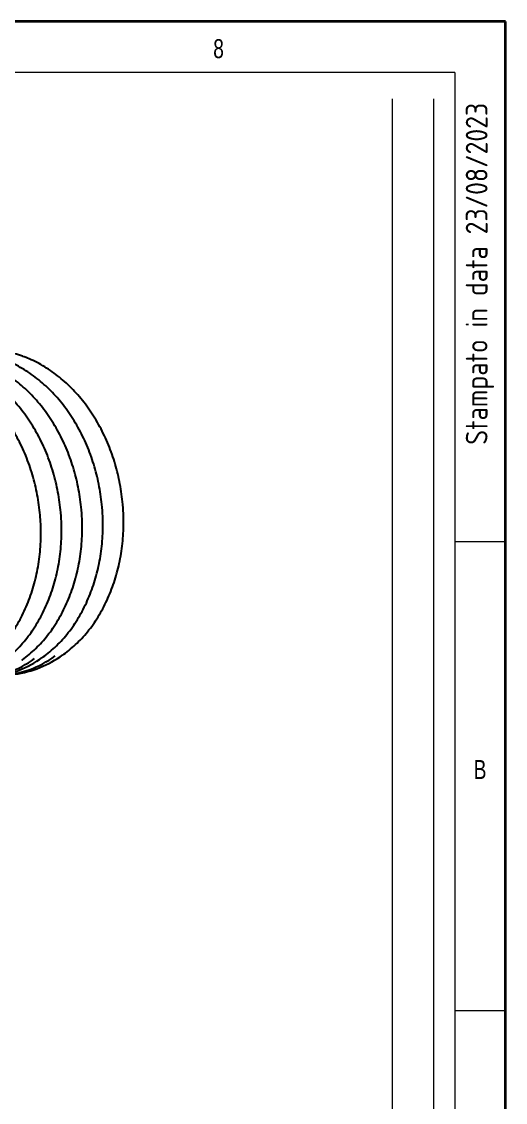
# Model space of a CAD drawing. Header units: millimetres. Extents: x 6 to 413, y 7 to 291.
# Drawn here: x 366 to 413.1, y 185.8 to 291.1 of the extents above; entities that cross this region are included whole.
import ezdxf

# ---------------------------------------------------------------- set-up
doc = ezdxf.new("R2010")
doc.units = ezdxf.units.MM
doc.styles.add('SLDTEXTSTYLE0', font='ISOCP3', dxfattribs={"width": 0.96})
doc.styles.add('SLDTEXTSTYLE2', font='TXT', dxfattribs={"width": 0.75})

msp = doc.modelspace()

# ---------------------------------------------------------------- linework, layer by layer
at = {"color": 7, "linetype": 'Continuous', "lineweight": 35}
for p, q in [((413.064, 291.1062), (6.2734, 291.1062)), ((413.064, 7.1062), (413.064, 291.1062))]:
    msp.add_line(p, q, dxfattribs=at)
at = {"color": 7, "linetype": 'Continuous', "lineweight": 18}
for p, q in [((408.1446, 286.1523), (11.2973, 286.1523)), ((408.1446, 286.1523), (408.1446, 39.6951)), ((402.066, 115.8303), (402.066, 283.5788)), ((406.1007, 87.4617), (406.1007, 283.5788)), ((408.1446, 240.4523), (413.064, 240.4523)), ((408.1446, 194.7523), (413.064, 194.7523))]:
    msp.add_line(p, q, dxfattribs=at)
at = {"color": 7, "linetype": 'Continuous', "lineweight": 25}
for centre, radius, start, end in [((362.473, 248.8641), 10.2829, 69.63751, 97.189367), ((361.1998, 237.3043), 10.2172, 273.958087, 306.109284), ((361.8982, 237.5043), 10.3273, 277.723401, 305.944986), ((363.2125, 237.5668), 10.2172, 273.958087, 306.109284), ((363.9109, 237.7668), 10.3273, 277.723401, 305.944986)]:
    msp.add_arc(centre, radius, start, end, dxfattribs=at)
for points, knots in [([(371.8306, 243.0226), (371.8185, 243.1985), (371.7836, 243.7075), (371.6874, 244.5478), (371.5263, 245.5379), (371.3155, 246.517), (371.0568, 247.4814), (370.7509, 248.427), (370.3992, 249.3503), (370.003, 250.2474), (369.5638, 251.1149), (369.0833, 251.9493), (368.5636, 252.7472), (368.0065, 253.5055), (367.4143, 254.2211), (366.7894, 254.8912), (366.1342, 255.513), (365.4514, 256.0841), (364.7436, 256.6019), (364.0139, 257.0654), (363.2644, 257.4689), (362.6136, 257.7722), (362.2088, 257.9164), (362.064, 257.968)], [0, 0, 0, 0, 0.02629496, 0.07609156, 0.12589464, 0.17569864, 0.22550371, 0.27530999, 0.32511751, 0.3749262, 0.42473578, 0.47454566, 0.52435506, 0.57416285, 0.62396755, 0.67376729, 0.72355979, 0.77334237, 0.82311201, 0.87286548, 0.92259954, 0.97231114, 1, 1, 1, 1]), ([(373.8433, 243.2851), (373.8312, 243.461), (373.7963, 243.97), (373.7001, 244.8103), (373.5389, 245.8004), (373.3282, 246.7795), (373.0695, 247.7439), (372.7636, 248.6895), (372.4119, 249.6128), (372.0157, 250.51), (371.5765, 251.3774), (371.096, 252.2118), (370.5762, 253.0097), (370.0192, 253.768), (369.427, 254.4836), (368.8021, 255.1537), (368.1469, 255.7755), (367.4641, 256.3466), (366.7563, 256.8644), (366.0265, 257.3279), (365.2771, 257.7314), (364.6263, 258.0347), (364.2215, 258.1789), (364.0767, 258.2305)], [0, 0, 0, 0, 0.02629496, 0.07609156, 0.12589464, 0.17569864, 0.22550371, 0.27530999, 0.32511751, 0.3749262, 0.42473578, 0.47454566, 0.52435506, 0.57416285, 0.62396755, 0.67376729, 0.72355979, 0.77334237, 0.82311201, 0.87286548, 0.92259954, 0.97231114, 1, 1, 1, 1]), ([(375.856, 243.5476), (375.8439, 243.7235), (375.8089, 244.2325), (375.7128, 245.0728), (375.5516, 246.0629), (375.3408, 247.042), (375.0821, 248.0064), (374.7763, 248.9521), (374.4246, 249.8753), (374.0283, 250.7725), (373.5891, 251.6399), (373.1087, 252.4743), (372.5889, 253.2722), (372.0318, 254.0305), (371.4397, 254.7461), (370.8148, 255.4162), (370.1596, 256.038), (369.4767, 256.6091), (368.7689, 257.1269), (368.0392, 257.5904), (367.2898, 257.9939), (366.639, 258.2972), (366.2342, 258.4414), (366.0893, 258.493)], [0, 0, 0, 0, 0.02629496, 0.07609156, 0.12589464, 0.17569864, 0.22550371, 0.27530999, 0.32511751, 0.3749262, 0.42473578, 0.47454566, 0.52435506, 0.57416285, 0.62396755, 0.67376729, 0.72355979, 0.77334237, 0.82311201, 0.87286548, 0.92259954, 0.97231114, 1, 1, 1, 1]), ([(367.8053, 242.4976), (367.7932, 242.6735), (367.7582, 243.1825), (367.662, 244.0227), (367.5009, 245.0128), (367.2901, 245.992), (367.0314, 246.9564), (366.7256, 247.902), (366.3739, 248.8253), (365.9776, 249.7224), (365.5384, 250.5899), (365.058, 251.4243), (364.5382, 252.2222), (363.9811, 252.9805), (363.389, 253.6961), (362.764, 254.3662), (362.1089, 254.988), (361.426, 255.5591), (360.7182, 256.0769), (359.9885, 256.5404), (359.2391, 256.9439), (358.5882, 257.2471), (358.1834, 257.3914), (358.0386, 257.443)], [0, 0, 0, 0, 0.02629496, 0.07609156, 0.12589464, 0.17569864, 0.22550371, 0.27530999, 0.32511751, 0.3749262, 0.42473578, 0.47454566, 0.52435506, 0.57416285, 0.62396755, 0.67376729, 0.72355979, 0.77334237, 0.82311201, 0.87286548, 0.92259954, 0.97231114, 1, 1, 1, 1]), ([(369.8179, 242.7601), (369.8059, 242.936), (369.7709, 243.445), (369.6747, 244.2853), (369.5136, 245.2753), (369.3028, 246.2545), (369.0441, 247.2189), (368.7383, 248.1645), (368.3865, 249.0878), (367.9903, 249.9849), (367.5511, 250.8524), (367.0707, 251.6868), (366.5509, 252.4847), (365.9938, 253.243), (365.4016, 253.9586), (364.7767, 254.6287), (364.1215, 255.2505), (363.4387, 255.8216), (362.7309, 256.3394), (362.0012, 256.8029), (361.2518, 257.2064), (360.6009, 257.5097), (360.1961, 257.6539), (360.0513, 257.7055)], [0, 0, 0, 0, 0.02629496, 0.07609156, 0.12589464, 0.17569864, 0.22550371, 0.27530999, 0.32511751, 0.3749262, 0.42473578, 0.47454566, 0.52435506, 0.57416285, 0.62396755, 0.67376729, 0.72355979, 0.77334237, 0.82311201, 0.87286548, 0.92259954, 0.97231114, 1, 1, 1, 1]), ([(367.9971, 229.1606), (368.0209, 229.1765), (368.2734, 229.3453), (368.7292, 229.7191), (369.3592, 230.2835), (369.9543, 230.9045), (370.5153, 231.5723), (371.0393, 232.2861), (371.5243, 233.0427), (371.9683, 233.8391), (372.3695, 234.6722), (372.7264, 235.5385), (373.0375, 236.4347), (373.3017, 237.3571), (373.5178, 238.3021), (373.685, 239.2659), (373.8026, 240.2447), (373.8703, 241.2345), (373.8873, 242.2141), (373.8661, 242.8987), (373.8454, 243.2497), (373.8433, 243.2851)], [0, 0, 0, 0, 0.00606474, 0.06420682, 0.12237852, 0.18057889, 0.2388058, 0.29705632, 0.35532716, 0.41361487, 0.4719162, 0.53022814, 0.58854812, 0.64687397, 0.70520395, 0.76353675, 0.82187142, 0.88020726, 0.93854386, 0.99381485, 1, 1, 1, 1]), ([(370.0098, 229.4231), (370.0336, 229.439), (370.2861, 229.6078), (370.7418, 229.9816), (371.3719, 230.546), (371.9669, 231.167), (372.528, 231.8348), (373.052, 232.5487), (373.537, 233.3052), (373.9809, 234.1017), (374.3822, 234.9347), (374.7391, 235.801), (375.0502, 236.6972), (375.3143, 237.6196), (375.5304, 238.5646), (375.6976, 239.5284), (375.8153, 240.5072), (375.883, 241.4971), (375.9, 242.4766), (375.8788, 243.1612), (375.8581, 243.5122), (375.856, 243.5476)], [0, 0, 0, 0, 0.00606474, 0.06420682, 0.12237852, 0.18057889, 0.2388058, 0.29705632, 0.35532716, 0.41361487, 0.4719162, 0.53022814, 0.58854812, 0.64687397, 0.70520395, 0.76353675, 0.82187142, 0.88020726, 0.93854386, 0.99381485, 1, 1, 1, 1]), ([(361.959, 228.3731), (361.9829, 228.389), (362.2354, 228.5578), (362.6911, 228.9316), (363.3212, 229.496), (363.9162, 230.117), (364.4773, 230.7848), (365.0013, 231.4986), (365.4862, 232.2552), (365.9302, 233.0516), (366.3315, 233.8847), (366.6884, 234.751), (366.9995, 235.6472), (367.2636, 236.5696), (367.4797, 237.5146), (367.6469, 238.4784), (367.7646, 239.4572), (367.8323, 240.447), (367.8493, 241.4266), (367.828, 242.1112), (367.8073, 242.4622), (367.8053, 242.4976)], [0, 0, 0, 0, 0.00606474, 0.06420682, 0.12237852, 0.18057889, 0.2388058, 0.29705632, 0.35532716, 0.41361487, 0.4719162, 0.53022814, 0.58854812, 0.64687397, 0.70520395, 0.76353675, 0.82187142, 0.88020726, 0.93854386, 0.99381485, 1, 1, 1, 1]), ([(363.9717, 228.6356), (363.9956, 228.6515), (364.248, 228.8203), (364.7038, 229.1941), (365.3339, 229.7585), (365.9289, 230.3795), (366.49, 231.0473), (367.0139, 231.7611), (367.4989, 232.5177), (367.9429, 233.3141), (368.3441, 234.1472), (368.701, 235.0135), (369.0122, 235.9097), (369.2763, 236.8321), (369.4924, 237.7771), (369.6596, 238.7409), (369.7773, 239.7197), (369.845, 240.7095), (369.862, 241.6891), (369.8407, 242.3737), (369.82, 242.7247), (369.8179, 242.7601)], [0, 0, 0, 0, 0.00606474, 0.06420682, 0.12237852, 0.18057889, 0.2388058, 0.29705632, 0.35532716, 0.41361487, 0.4719162, 0.53022814, 0.58854812, 0.64687397, 0.70520395, 0.76353675, 0.82187142, 0.88020726, 0.93854386, 0.99381485, 1, 1, 1, 1]), ([(365.9844, 228.8981), (366.0082, 228.914), (366.2607, 229.0828), (366.7165, 229.4566), (367.3466, 230.021), (367.9416, 230.642), (368.5027, 231.3098), (369.0266, 232.0236), (369.5116, 232.7802), (369.9556, 233.5766), (370.3568, 234.4097), (370.7137, 235.276), (371.0248, 236.1722), (371.289, 237.0946), (371.5051, 238.0396), (371.6723, 239.0034), (371.79, 239.9822), (371.8577, 240.972), (371.8746, 241.9516), (371.8534, 242.6362), (371.8327, 242.9872), (371.8306, 243.0226)], [0, 0, 0, 0, 0.00606474, 0.06420682, 0.12237852, 0.18057889, 0.2388058, 0.29705632, 0.35532716, 0.41361487, 0.4719162, 0.53022814, 0.58854812, 0.64687397, 0.70520395, 0.76353675, 0.82187142, 0.88020726, 0.93854386, 0.99381485, 1, 1, 1, 1])]:
    msp.add_open_spline(points, degree=3, knots=knots, dxfattribs=at)

# ---------------------------------------------------------------- texts
at = {"color": 7, "linetype": 'Continuous', "lineweight": 0, "char_height": 1.8521, "attachment_point": 1, "style": 'SLDTEXTSTYLE2'}
for s, insert in [('8', (384.6227, 289.4)), ('B', (409.9821, 219.1716))]:
    msp.add_mtext(s, dxfattribs=dict(at, insert=insert))
at = {"color": 7, "linetype": 'Continuous', "lineweight": 0, "insert": (409.2095, 283.1938), "char_height": 2.116667, "attachment_point": 3, "rotation": 90, "style": 'SLDTEXTSTYLE0'}
msp.add_mtext('Stampato in data 23/08/2023', dxfattribs=at)

doc.saveas('drawing.dxf')
